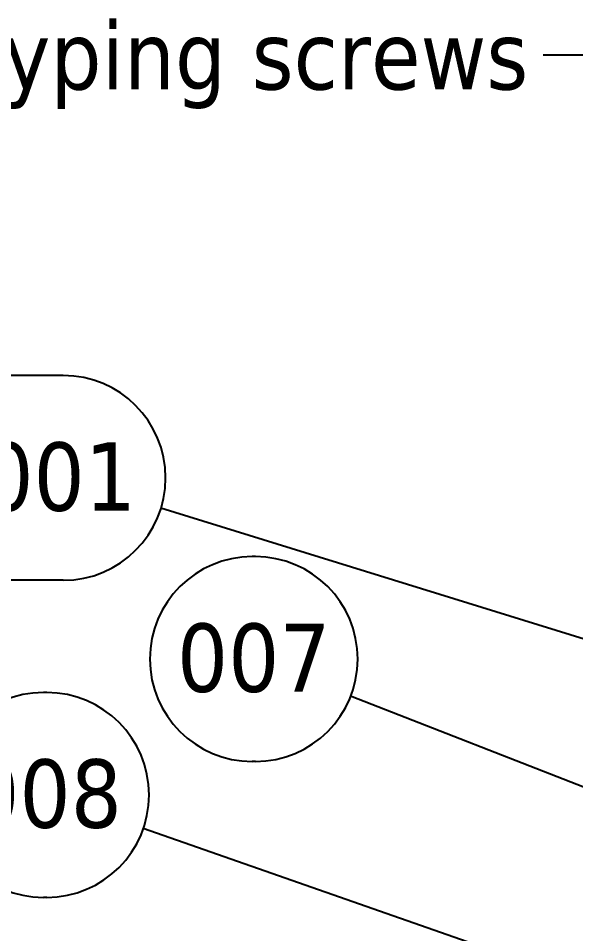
# Model space of a CAD drawing. Header units: millimetres. Extents: x -945 to 1680, y -1981 to 1188.
# Drawn here: x 859.9 to 974.2, y 503.5 to 691.3 of the extents above; entities that cross this region are included whole.
import ezdxf

# ---------------------------------------------------------------- set-up
doc = ezdxf.new("R2010")
doc.units = ezdxf.units.MM
doc.header["$LTSCALE"] = 4
doc.layers.add('Symbol (ISO)', color=7, linetype='Continuous', lineweight=25)
doc.styles.add('Note Text (ISO)', font='tahoma.ttf')
doc.dimstyles.new('Default - Method 1b (ISO)$7', dxfattribs={"dimscale": 4, "dimtxt": 3.5, "dimasz": 2.5, "dimexe": 3.175, "dimexo": 0, "dimgap": 0.762, "dimtad": 1, "dimtoh": 1, "dimrnd": 1e-08, "dimtxsty": 'Note Text (ISO)', "dimcen": 0.09, "dimdle": 10, "dimclrd": 256, "dimclre": 256, "dimclrt": 256, "dimazin": 2, "dimtfac": 1, "dimtmove": 0, "dimatfit": 3, "dimfxl": 1, "dimtolj": 1, "dimlwd": -1, "dimlwe": -1, "dimarcsym": 0})

# ---------------------------------------------------------------- blocks, each defined once
blk = doc.blocks.new('Balloon3')
at = {"layer": 'Symbol (ISO)'}
for p, q in [((217.276, 154.502), (207.49, 154.502)), ((252.298, 138.408), (222.276, 147.704)), ((217.276, 144.002), (207.49, 144.002)), ((252.446, 138.886), (252.15, 137.931)), ((254.686, 137.669), (252.446, 138.886)), ((252.298, 138.408), (254.686, 137.669)), ((252.15, 137.931), (254.686, 137.669))]:
    blk.add_line(p, q, dxfattribs=at)
at = {"layer": 'Symbol (ISO)', "flags": 128}
blk.add_lwpolyline([(252.15, 137.931), (254.686, 137.669), (252.446, 138.886), (252.15, 137.931)], dxfattribs=at)
at = {"layer": 'Symbol (ISO)'}
for centre, start, end in [((207.49, 149.252), 90, 270), ((217.276, 149.252), 270, 90)]:
    blk.add_arc(centre, 5.25, start, end, dxfattribs=at)
blk.add_solid([(252.15, 137.931), (254.686, 137.669), (252.446, 138.886), (252.15, 137.931)], dxfattribs=at)
at = {"layer": 'Symbol (ISO)', "insert": (212.383, 149.289), "char_height": 3.5, "attachment_point": 5, "style": 'Note Text (ISO)'}
blk.add_mtext('10-1001', dxfattribs=at)
blk = doc.blocks.new('Balloon15')
at = {"layer": 'Symbol (ISO)'}
for p, q in [((216.428, 138.248), (216.261, 138.248)), ((246.135, 122.637), (221.38, 131.271)), ((216.428, 127.748), (216.261, 127.748)), ((246.299, 123.109), (245.97, 122.165)), ((248.495, 121.814), (246.299, 123.109)), ((246.135, 122.637), (248.495, 121.814)), ((245.97, 122.165), (248.495, 121.814))]:
    blk.add_line(p, q, dxfattribs=at)
at = {"layer": 'Symbol (ISO)', "flags": 128}
blk.add_lwpolyline([(245.97, 122.165), (248.495, 121.814), (246.299, 123.109), (245.97, 122.165)], dxfattribs=at)
at = {"layer": 'Symbol (ISO)'}
for centre, start, end in [((216.261, 132.998), 90, 270), ((216.428, 132.998), 270, 90)]:
    blk.add_arc(centre, 5.25, start, end, dxfattribs=at)
blk.add_solid([(245.97, 122.165), (248.495, 121.814), (246.299, 123.109), (245.97, 122.165)], dxfattribs=at)
at = {"layer": 'Symbol (ISO)', "insert": (216.344, 133.038), "char_height": 3.5, "attachment_point": 5, "style": 'Note Text (ISO)'}
blk.add_mtext('008', dxfattribs=at)
blk = doc.blocks.new('Balloon16')
at = {"layer": 'Symbol (ISO)'}
for p, q in [((227.129, 145.216), (226.969, 145.216)), ((247.864, 131.871), (232.011, 138.06)), ((227.129, 134.716), (226.969, 134.716)), ((248.046, 132.337), (247.682, 131.405)), ((250.193, 130.962), (248.046, 132.337)), ((247.864, 131.871), (250.193, 130.962)), ((247.682, 131.405), (250.193, 130.962))]:
    blk.add_line(p, q, dxfattribs=at)
at = {"layer": 'Symbol (ISO)', "flags": 128}
blk.add_lwpolyline([(247.682, 131.405), (250.193, 130.962), (248.046, 132.337), (247.682, 131.405)], dxfattribs=at)
at = {"layer": 'Symbol (ISO)'}
for centre, start, end in [((226.969, 139.966), 90, 270), ((227.129, 139.966), 270, 90)]:
    blk.add_arc(centre, 5.25, start, end, dxfattribs=at)
blk.add_solid([(247.682, 131.405), (250.193, 130.962), (248.046, 132.337), (247.682, 131.405)], dxfattribs=at)
at = {"layer": 'Symbol (ISO)', "insert": (227.049, 140.003), "char_height": 3.5, "attachment_point": 5, "style": 'Note Text (ISO)'}
blk.add_mtext('007', dxfattribs=at)

msp = doc.modelspace()

# ---------------------------------------------------------------- block references
at = {"layer": 'Symbol (ISO)', "xscale": 4, "yscale": 4, "zscale": 4}
for name in ['Balloon3', 'Balloon16', 'Balloon15']:
    msp.add_blockref(name, (0, 0), dxfattribs=at)

# ---------------------------------------------------------------- texts
at = {"layer": 'Symbol (ISO)', "insert": (964.51, 690.662), "char_height": 14, "width": 196.71474, "attachment_point": 3, "style": 'Note Text (ISO)'}
msp.add_mtext('\\fTahoma|b0|i0;10-1045 Typing screws', dxfattribs=at)

# ---------------------------------------------------------------- leaders
at = {"layer": 'Symbol (ISO)', "annotation_type": 0, "has_hookline": 1, "hookline_direction": 1, "text_width": 194.308}
msp.add_leader([(1061.634, 534.184), (977.558, 683.662), (967.558, 683.662)], dimstyle='Default - Method 1b (ISO)$7', override={"dimtad": 0}, dxfattribs=at)

doc.saveas('drawing.dxf')
